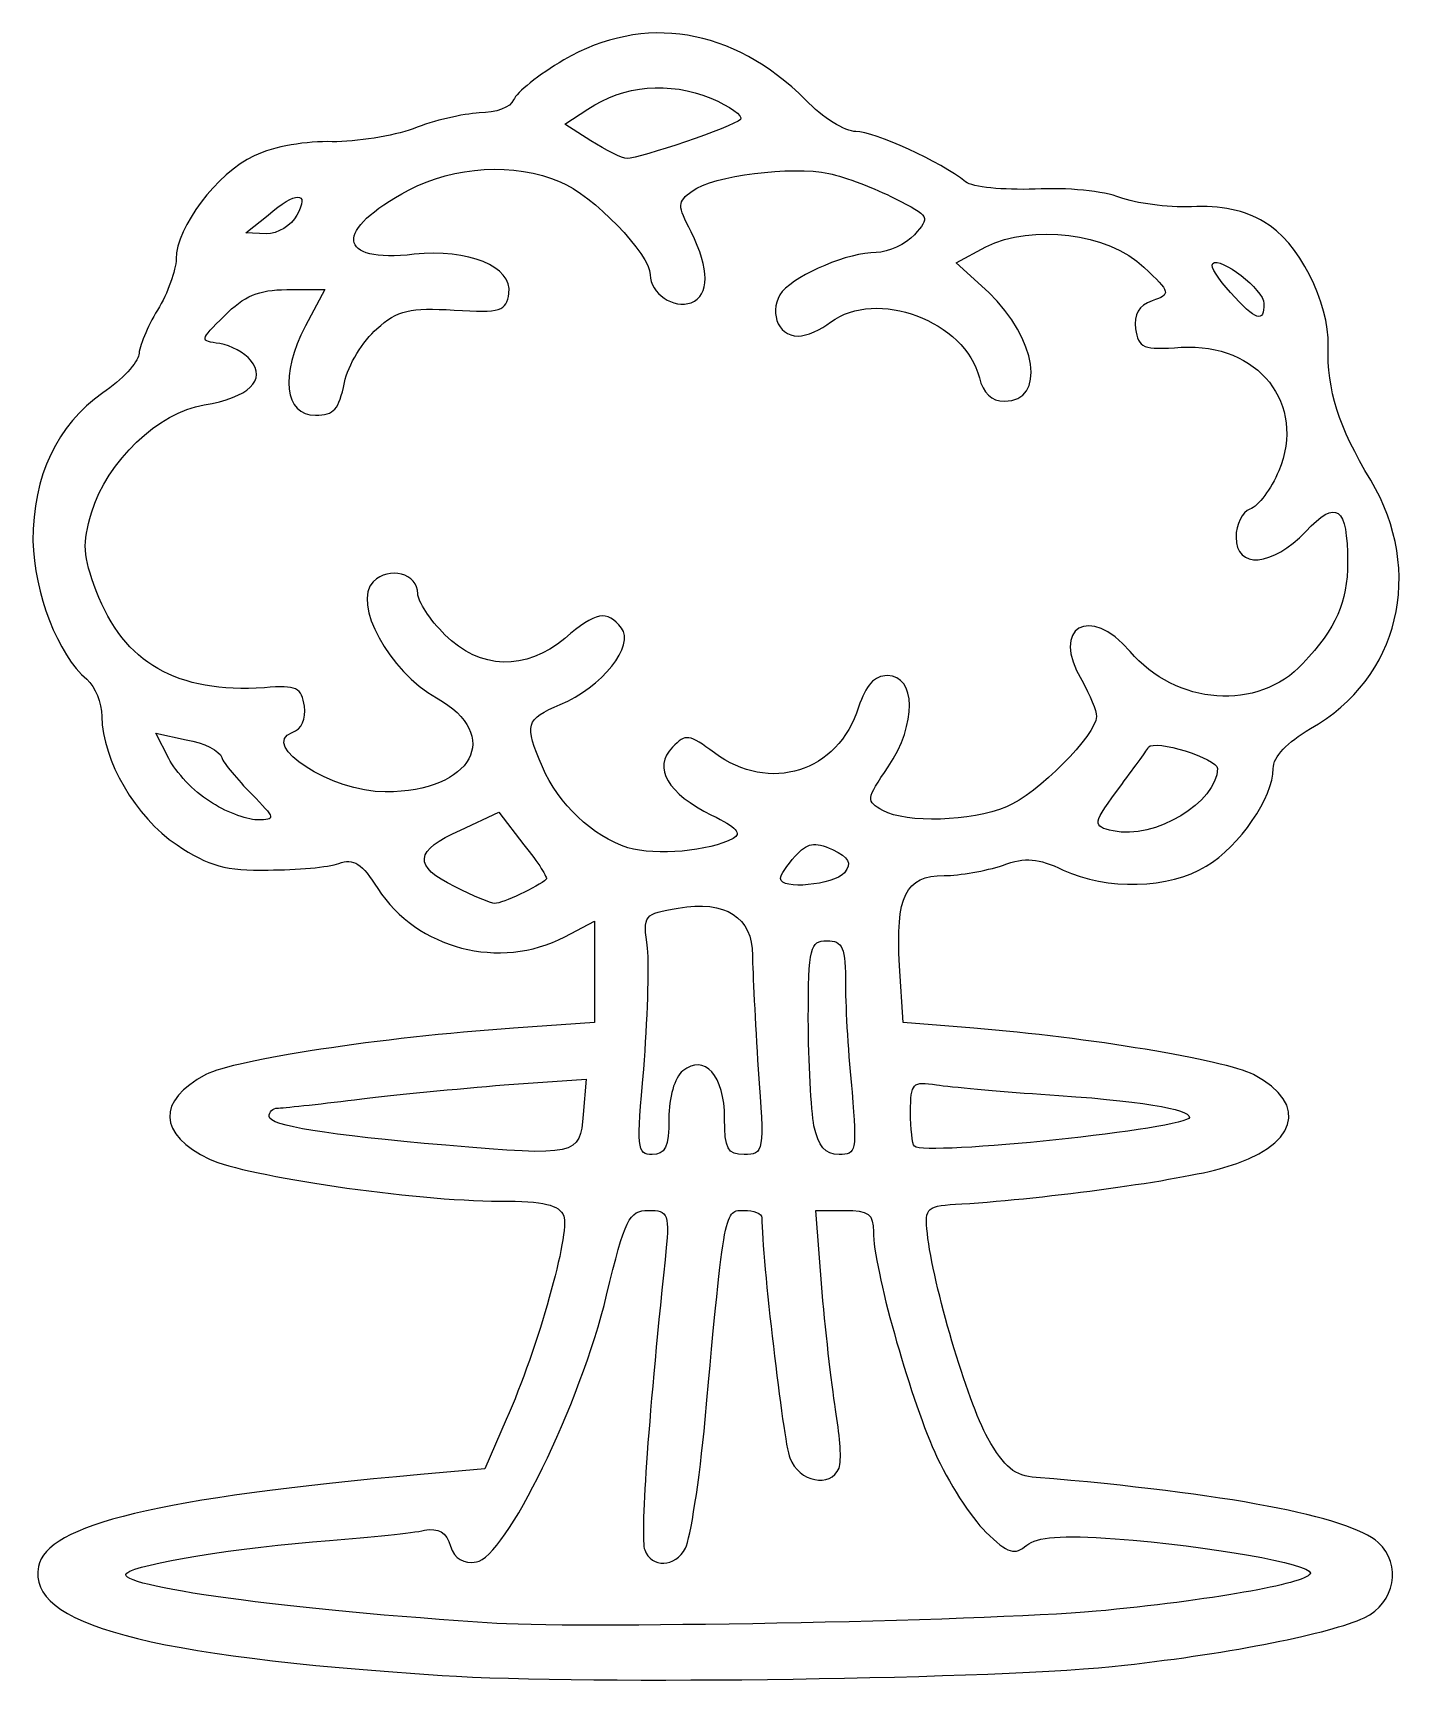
# Model space of a CAD drawing. Header units: millimetres. Extents: x -11.4 to 14, y -22 to 8.6.
import ezdxf

# ---------------------------------------------------------------- set-up
doc = ezdxf.new("R2010")
doc.units = ezdxf.units.MM
doc.layers.get('0').update_dxf_attribs({"linetype": 'CONTINUOUS'})

msp = doc.modelspace()

# ---------------------------------------------------------------- linework, layer by layer
for p, q in [((-1.506, 6.924), (-1.074, 7.201)), ((-1.022, 6.613), (-1.506, 6.924)), ((-7.439, 4.901), (-7.024, 5.229)), ((-7.058, 4.883), (-7.439, 4.901)), ((5.775, 4.347), (6.328, 4.641)), ((6.38, 3.794), (5.775, 4.347)), ((-6.678, 3.846), (-5.969, 3.846)), ((-5.969, 3.846), (-6.332, 3.171)), ((-8.874, -4.871), (-9.116, -4.404)), ((-9.116, -4.404), (-8.546, -4.525)), ((-3.444, -6.203), (-2.734, -5.874)), ((-2.734, -5.874), (-2.267, -6.48)), ((-1.506, -8.192), (-0.953, -7.898)), ((-0.953, -7.898), (-0.953, -9.783)), ((4.789, -9.783), (4.72, -8.728)), ((-0.953, -9.783), (-2.458, -9.887)), ((6.104, -9.887), (4.789, -9.783)), ((-2.631, -10.942), (-1.109, -10.838)), ((-1.109, -10.838), (-1.161, -11.495)), ((3.284, -14.799), (3.163, -13.277)), ((3.163, -13.277), (3.699, -13.277)), ((-2.596, -17.168), (-2.994, -18.085)), ((-2.994, -18.085), (-4.187, -18.189))]:
    msp.add_line(p, q)
for points in [[(2.973, 7.374), (1.624, 8.723), (-0.036, 8.982), (-1.524, 8.118)], [(-1.524, 8.118), (-1.991, 7.841), (-2.406, 7.512), (-2.458, 7.374)], [(-2.458, 7.374), (-2.51, 7.236), (-2.786, 7.132), (-3.098, 7.132)], [(-1.074, 7.201), (-0.417, 7.651), (0.448, 7.72), (1.209, 7.408)], [(1.209, 7.408), (1.572, 7.253), (1.814, 7.08), (1.762, 7.011)], [(3.907, 6.786), (3.717, 6.786), (3.284, 7.045), (2.973, 7.374)], [(-3.098, 7.132), (-3.392, 7.114), (-3.945, 6.993), (-4.326, 6.838)], [(-4.326, 6.838), (-4.706, 6.699), (-5.381, 6.596), (-5.83, 6.596)], [(1.762, 7.011), (1.624, 6.872), (-0.123, 6.284), (-0.348, 6.284)], [(5.948, 5.852), (5.498, 6.215), (4.253, 6.786), (3.907, 6.786)], [(-5.83, 6.596), (-6.297, 6.613), (-6.92, 6.509), (-7.283, 6.336)], [(-0.348, 6.284), (-0.434, 6.284), (-0.745, 6.44), (-1.022, 6.613)], [(-7.283, 6.336), (-7.975, 6.008), (-8.736, 5.004), (-8.736, 4.416)], [(-4.412, 5.696), (-3.565, 6.146), (-2.44, 6.215), (-1.593, 5.852)], [(-1.593, 5.852), (-0.988, 5.61), (0.085, 4.503), (0.085, 4.122)], [(0.863, 5.679), (1.261, 5.973), (2.714, 6.146), (3.405, 6.008)], [(3.405, 6.008), (3.717, 5.938), (4.27, 5.731), (4.633, 5.541)], [(7.245, 5.714), (6.64, 5.696), (6.086, 5.748), (5.948, 5.852)], [(-7.024, 5.229), (-6.505, 5.679), (-6.245, 5.679), (-6.488, 5.229)], [(-4.308, 4.503), (-5.761, 4.33), (-5.813, 4.953), (-4.412, 5.696)], [(0.846, 4.918), (0.586, 5.42), (0.586, 5.471), (0.863, 5.679)], [(4.633, 5.541), (5.291, 5.212), (5.291, 5.195), (4.997, 4.866)], [(8.819, 5.558), (8.542, 5.679), (7.816, 5.748), (7.245, 5.714)], [(10.151, 5.385), (9.701, 5.368), (9.113, 5.454), (8.819, 5.558)], [(-6.488, 5.229), (-6.591, 5.039), (-6.851, 4.883), (-7.058, 4.883)], [(11.5, 5.108), (11.154, 5.316), (10.687, 5.42), (10.151, 5.385)], [(0.846, 3.603), (1.192, 3.742), (1.192, 4.226), (0.846, 4.918)], [(12.693, 2.791), (12.728, 3.603), (12.14, 4.745), (11.5, 5.108)], [(4.997, 4.866), (4.841, 4.693), (4.512, 4.537), (4.288, 4.537)], [(6.328, 4.641), (7.193, 5.074), (8.594, 4.901), (9.269, 4.261)], [(-8.736, 4.416), (-8.736, 4.209), (-8.892, 3.776), (-9.082, 3.465)], [(-2.544, 3.776), (-2.475, 4.278), (-3.305, 4.607), (-4.308, 4.503)], [(4.288, 4.537), (3.769, 4.537), (2.835, 4.14), (2.541, 3.811)], [(10.877, 3.794), (10.652, 4.036), (10.497, 4.278), (10.548, 4.33)], [(10.548, 4.33), (10.687, 4.468), (11.5, 3.846), (11.5, 3.586)], [(0.085, 4.122), (0.085, 3.776), (0.517, 3.482), (0.846, 3.603)], [(9.269, 4.261), (9.77, 3.794), (9.77, 3.759), (9.424, 3.638)], [(-7.837, 3.361), (-7.473, 3.725), (-7.197, 3.846), (-6.678, 3.846)], [(-3.565, 3.465), (-2.683, 3.413), (-2.596, 3.448), (-2.544, 3.776)], [(2.541, 3.811), (2.281, 3.482), (2.437, 2.981), (2.835, 2.981)], [(6.674, 1.77), (7.453, 1.77), (7.28, 2.929), (6.38, 3.794)], [(11.5, 3.586), (11.5, 3.223), (11.361, 3.258), (10.877, 3.794)], [(-9.082, 3.465), (-9.272, 3.154), (-9.428, 2.773), (-9.428, 2.635)], [(-5, 3.119), (-4.62, 3.465), (-4.377, 3.517), (-3.565, 3.465)], [(3.44, 3.24), (4.288, 3.88), (5.948, 3.258), (6.207, 2.203)], [(9.424, 3.638), (9.165, 3.552), (9.078, 3.379), (9.113, 3.119)], [(-7.923, 2.842), (-8.304, 2.894), (-8.304, 2.894), (-7.837, 3.361)], [(-6.332, 3.171), (-6.799, 2.254), (-6.73, 1.511), (-6.142, 1.511)], [(-5.605, 2.116), (-5.536, 2.445), (-5.26, 2.894), (-5, 3.119)], [(2.835, 2.981), (2.99, 2.981), (3.267, 3.102), (3.44, 3.24)], [(9.113, 3.119), (9.165, 2.756), (9.251, 2.721), (9.96, 2.773)], [(-7.352, 2.531), (-7.456, 2.67), (-7.715, 2.808), (-7.923, 2.842)], [(9.96, 2.773), (11.396, 2.86), (12.295, 1.718), (11.776, 0.473)], [(13.489, 0.3), (12.883, 1.303), (12.676, 1.978), (12.693, 2.791)], [(-9.428, 2.635), (-9.445, 2.497), (-9.739, 2.168), (-10.102, 1.926)], [(-8.217, 1.701), (-7.387, 1.839), (-7.041, 2.168), (-7.352, 2.531)], [(6.207, 2.203), (6.276, 1.926), (6.432, 1.77), (6.674, 1.77)], [(-10.102, 1.926), (-10.95, 1.32), (-11.399, 0.387), (-11.399, -0.824)], [(-6.142, 1.511), (-5.796, 1.511), (-5.709, 1.615), (-5.605, 2.116)], [(-10.31, -0.305), (-10.016, 0.663), (-9.065, 1.563), (-8.217, 1.701)], [(11.776, 0.473), (11.638, 0.144), (11.396, -0.184), (11.24, -0.236)], [(12.364, -4.318), (14.025, -3.384), (14.492, -1.395), (13.489, 0.3)], [(-10.223, -1.758), (-10.465, -1.101), (-10.483, -0.876), (-10.31, -0.305)], [(11.24, -0.236), (11.102, -0.288), (10.981, -0.53), (10.981, -0.755)], [(12.278, -0.651), (12.849, -0.046), (13.056, -0.184), (13.056, -1.222)], [(-11.399, -0.824), (-11.382, -1.793), (-10.932, -2.951), (-10.396, -3.401)], [(10.981, -0.755), (10.981, -1.36), (11.655, -1.308), (12.278, -0.651)], [(13.056, -1.222), (13.056, -1.983), (12.849, -2.433), (12.226, -3.107)], [(-4.239, -1.81), (-4.239, -1.429), (-4.775, -1.291), (-5.069, -1.585)], [(-7.093, -3.557), (-8.719, -3.661), (-9.704, -3.107), (-10.223, -1.758)], [(-5.069, -1.585), (-5.467, -1.983), (-4.775, -3.246), (-3.893, -3.747)], [(-3.738, -2.571), (-4.014, -2.294), (-4.239, -1.948), (-4.239, -1.81)], [(-1.593, -3.868), (-0.815, -3.557), (-0.192, -2.761), (-0.451, -2.45)], [(-0.451, -2.45), (-0.728, -2.104), (-0.918, -2.139), (-1.506, -2.64)], [(9.009, -2.882), (8.265, -2), (7.522, -2.433), (8.11, -3.418)], [(-1.506, -2.64), (-2.233, -3.246), (-3.08, -3.228), (-3.738, -2.571)], [(12.226, -3.107), (11.396, -4.007), (9.857, -3.885), (9.009, -2.882)], [(4.495, -3.332), (4.253, -3.332), (4.097, -3.505), (3.959, -3.92)], [(4.512, -5.027), (5.049, -4.231), (5.031, -3.332), (4.495, -3.332)], [(-10.396, -3.401), (-10.241, -3.54), (-10.12, -3.834), (-10.12, -4.093)], [(-6.349, -3.903), (-6.401, -3.557), (-6.488, -3.505), (-7.093, -3.557)], [(8.11, -3.418), (8.265, -3.695), (8.387, -3.989), (8.387, -4.093)], [(-6.574, -4.387), (-6.401, -4.335), (-6.315, -4.128), (-6.349, -3.903)], [(-3.893, -3.747), (-2.648, -4.439), (-3.219, -5.494), (-4.844, -5.494)], [(-1.922, -5.027), (-2.267, -4.231), (-2.233, -4.145), (-1.593, -3.868)], [(3.959, -3.92), (3.578, -5.131), (2.299, -5.528), (1.278, -4.768)], [(-10.12, -4.093), (-10.102, -4.906), (-9.497, -5.961), (-8.719, -6.48)], [(8.387, -4.093), (8.387, -4.422), (7.28, -5.546), (6.709, -5.771)], [(-8.546, -4.525), (-8.217, -4.577), (-7.923, -4.733), (-7.888, -4.854)], [(-4.844, -5.494), (-5.848, -5.494), (-7.197, -4.629), (-6.574, -4.387)], [(1.278, -4.768), (0.811, -4.422), (0.742, -4.404), (0.5, -4.664)], [(11.673, -5.062), (11.673, -4.837), (11.932, -4.577), (12.364, -4.318)], [(-8.113, -5.667), (-8.407, -5.494), (-8.736, -5.131), (-8.874, -4.871)], [(-7.888, -4.854), (-7.854, -4.958), (-7.594, -5.269), (-7.335, -5.528)], [(0.5, -4.664), (0.119, -5.044), (0.413, -5.528), (1.226, -5.926)], [(8.854, -5.356), (9.113, -5.01), (9.338, -4.698), (9.355, -4.664)], [(9.355, -4.664), (9.459, -4.508), (10.635, -4.871), (10.635, -5.062)], [(-0.33, -6.532), (-0.988, -6.324), (-1.628, -5.719), (-1.922, -5.027)], [(4.409, -5.84), (4.097, -5.667), (4.097, -5.632), (4.512, -5.027)], [(10.635, -5.062), (10.635, -5.684), (9.459, -6.393), (8.698, -6.22)], [(10.427, -6.878), (11.05, -6.497), (11.673, -5.598), (11.673, -5.062)], [(8.698, -6.22), (8.3, -6.134), (8.3, -6.099), (8.854, -5.356)], [(-7.231, -6.013), (-7.439, -6.013), (-7.837, -5.857), (-8.113, -5.667)], [(-7.335, -5.528), (-6.885, -5.995), (-6.868, -6.013), (-7.231, -6.013)], [(6.709, -5.771), (6.052, -6.047), (4.858, -6.082), (4.409, -5.84)], [(1.226, -5.926), (1.693, -6.151), (1.797, -6.272), (1.624, -6.359)], [(-3.547, -7.258), (-4.343, -6.878), (-4.308, -6.584), (-3.444, -6.203)], [(1.624, -6.359), (1.192, -6.601), (0.189, -6.687), (-0.33, -6.532)], [(-8.719, -6.48), (-8.131, -6.878), (-7.802, -6.964), (-7.024, -6.947)], [(-2.267, -6.48), (-1.991, -6.808), (-1.818, -7.102), (-1.852, -7.12)], [(2.506, -7.102), (2.506, -7.05), (2.627, -6.86), (2.783, -6.687)], [(2.783, -6.687), (3.008, -6.445), (3.129, -6.411), (3.475, -6.566)], [(3.475, -6.566), (3.786, -6.722), (3.838, -6.808), (3.699, -6.999)], [(-7.024, -6.947), (-6.488, -6.947), (-5.899, -6.895), (-5.709, -6.826)], [(-5.709, -6.826), (-5.433, -6.722), (-5.277, -6.826), (-4.983, -7.293)], [(3.699, -6.999), (3.492, -7.223), (2.506, -7.327), (2.506, -7.102)], [(5.55, -7.05), (5.844, -7.05), (6.328, -6.964), (6.64, -6.86)], [(6.64, -6.86), (7.072, -6.705), (7.297, -6.722), (7.764, -6.947)], [(7.764, -6.947), (8.577, -7.327), (9.736, -7.293), (10.427, -6.878)], [(-4.983, -7.293), (-4.256, -8.417), (-2.717, -8.815), (-1.506, -8.192)], [(-2.804, -7.569), (-2.873, -7.569), (-3.219, -7.431), (-3.547, -7.258)], [(-1.852, -7.12), (-1.991, -7.258), (-2.683, -7.569), (-2.804, -7.569)], [(4.72, -8.728), (4.651, -7.431), (4.824, -7.05), (5.55, -7.05)], [(0.033, -8.4), (-0.054, -7.777), (-0.036, -7.76), (0.604, -7.656)], [(0.604, -7.656), (1.486, -7.5), (1.987, -7.829), (1.987, -8.538)], [(3.025, -9.714), (3.025, -8.382), (3.06, -8.261), (3.371, -8.261)], [(3.371, -8.261), (3.665, -8.261), (3.717, -8.382), (3.717, -9.091)], [(-0.036, -10.648), (0.033, -9.766), (0.067, -8.745), (0.033, -8.4)], [(1.987, -8.538), (1.987, -8.832), (2.039, -9.783), (2.091, -10.648)], [(3.717, -9.091), (3.717, -9.541), (3.769, -10.423), (3.838, -11.08)], [(3.129, -11.703), (3.077, -11.409), (3.025, -10.51), (3.025, -9.714)], [(-2.458, -9.887), (-4.931, -10.06), (-7.646, -10.475), (-8.182, -10.752)], [(11.309, -10.752), (10.756, -10.475), (8.214, -10.06), (6.104, -9.887)], [(0.119, -12.239), (-0.157, -12.239), (-0.175, -12.118), (-0.036, -10.648)], [(0.69, -10.683), (0.534, -10.804), (0.431, -11.184), (0.431, -11.565)], [(1.468, -11.565), (1.468, -10.769), (1.088, -10.354), (0.69, -10.683)], [(2.091, -10.648), (2.212, -12.187), (2.195, -12.239), (1.832, -12.239)], [(-8.182, -10.752), (-9.099, -11.236), (-9.082, -11.859), (-8.113, -12.326)], [(-5.415, -11.219), (-4.723, -11.132), (-3.461, -11.011), (-2.631, -10.942)], [(4.927, -11.444), (4.927, -10.907), (4.962, -10.873), (5.412, -10.942)], [(5.412, -10.942), (5.671, -10.977), (6.536, -11.063), (7.349, -11.115)], [(10.756, -12.481), (12.122, -12.101), (12.364, -11.305), (11.309, -10.752)], [(-6.851, -11.374), (-6.764, -11.374), (-6.107, -11.305), (-5.415, -11.219)], [(3.838, -11.08), (3.924, -12.17), (3.924, -12.239), (3.596, -12.239)], [(7.349, -11.115), (9.217, -11.236), (10.116, -11.392), (10.116, -11.547)], [(-7.006, -11.53), (-7.006, -11.444), (-6.937, -11.374), (-6.851, -11.374)], [(-3.72, -12.066), (-5.934, -11.876), (-7.006, -11.703), (-7.006, -11.53)], [(-1.161, -11.495), (-1.23, -12.256), (-1.282, -12.274), (-3.72, -12.066)], [(0.431, -11.565), (0.431, -12.101), (0.361, -12.239), (0.119, -12.239)], [(1.832, -12.239), (1.52, -12.239), (1.468, -12.135), (1.468, -11.565)], [(4.997, -12.083), (4.962, -12.049), (4.927, -11.755), (4.927, -11.444)], [(10.116, -11.547), (10.116, -11.755), (5.187, -12.274), (4.997, -12.083)], [(3.596, -12.239), (3.336, -12.239), (3.215, -12.083), (3.129, -11.703)], [(-8.113, -12.326), (-7.439, -12.637), (-4.308, -13.104), (-2.717, -13.104)], [(5.879, -13.156), (7.487, -13.052), (9.926, -12.723), (10.756, -12.481)], [(-2.717, -13.104), (-1.887, -13.104), (-1.61, -13.173), (-1.524, -13.381)], [(5.239, -13.709), (5.187, -13.208), (5.221, -13.19), (5.879, -13.156)], [(-1.524, -13.381), (-1.403, -13.692), (-2.008, -15.854), (-2.596, -17.168)], [(-0.728, -14.851), (-0.382, -13.433), (-0.313, -13.277), (0.05, -13.277)], [(0.05, -13.277), (0.431, -13.277), (0.448, -13.329), (0.361, -14.193)], [(1.105, -17.168), (1.468, -13.19), (1.468, -13.277), (1.832, -13.277)], [(1.832, -13.277), (2.005, -13.277), (2.16, -13.329), (2.16, -13.415)], [(2.16, -13.415), (2.16, -14.142), (2.558, -17.566), (2.679, -17.877)], [(3.699, -13.277), (4.149, -13.277), (4.236, -13.346), (4.236, -13.675)], [(4.236, -13.675), (4.236, -14.349), (4.893, -16.684), (5.377, -17.774)], [(6.363, -17.514), (5.982, -16.822), (5.343, -14.66), (5.239, -13.709)], [(0.361, -14.193), (0.033, -17.289), (-0.106, -19.365), (-0.019, -19.59)], [(-3.15, -19.815), (-2.613, -19.745), (-1.212, -16.874), (-0.728, -14.851)], [(3.544, -17.065), (3.475, -16.649), (3.354, -15.629), (3.284, -14.799)], [(3.596, -18.068), (3.648, -17.929), (3.613, -17.497), (3.544, -17.065)], [(0.742, -19.555), (0.828, -19.382), (1.001, -18.31), (1.105, -17.168)], [(7.262, -18.241), (6.865, -18.223), (6.674, -18.05), (6.363, -17.514)], [(2.679, -17.877), (2.852, -18.327), (3.44, -18.448), (3.596, -18.068)], [(5.377, -17.774), (5.619, -18.327), (6.052, -18.984), (6.328, -19.261)], [(-4.187, -18.189), (-9.047, -18.621), (-11.157, -19.123), (-11.296, -19.901)], [(13.627, -19.451), (13.074, -18.967), (10.791, -18.535), (7.262, -18.241)], [(-5.882, -19.417), (-5.121, -19.348), (-4.326, -19.278), (-4.118, -19.226)], [(-4.118, -19.226), (-3.859, -19.175), (-3.703, -19.261), (-3.634, -19.52)], [(6.328, -19.261), (6.743, -19.659), (6.865, -19.693), (7.089, -19.503)], [(-9.653, -20.022), (-9.462, -19.849), (-7.577, -19.538), (-5.882, -19.417)], [(-3.634, -19.52), (-3.547, -19.763), (-3.392, -19.849), (-3.15, -19.815)], [(-0.019, -19.59), (0.102, -19.936), (0.552, -19.918), (0.742, -19.555)], [(7.089, -19.503), (7.28, -19.348), (7.729, -19.313), (8.732, -19.382)], [(8.732, -19.382), (10.514, -19.52), (12.364, -19.849), (12.364, -20.022)], [(13.368, -20.852), (13.938, -20.576), (14.077, -19.866), (13.627, -19.451)], [(-11.296, -19.901), (-11.503, -20.973), (-9.307, -21.561), (-3.789, -21.925)], [(-2.769, -20.956), (-6.643, -20.714), (-9.929, -20.264), (-9.653, -20.022)], [(12.364, -20.022), (12.364, -20.195), (10.687, -20.506), (8.559, -20.714)], [(8.559, -20.714), (6.813, -20.904), (-1.039, -21.06), (-2.769, -20.956)], [(8.905, -21.734), (10.912, -21.509), (12.728, -21.146), (13.368, -20.852)], [(-3.789, -21.925), (-1.057, -22.098), (6.674, -21.994), (8.905, -21.734)]]:
    msp.add_open_spline(points, degree=3)

doc.saveas('drawing.dxf')
